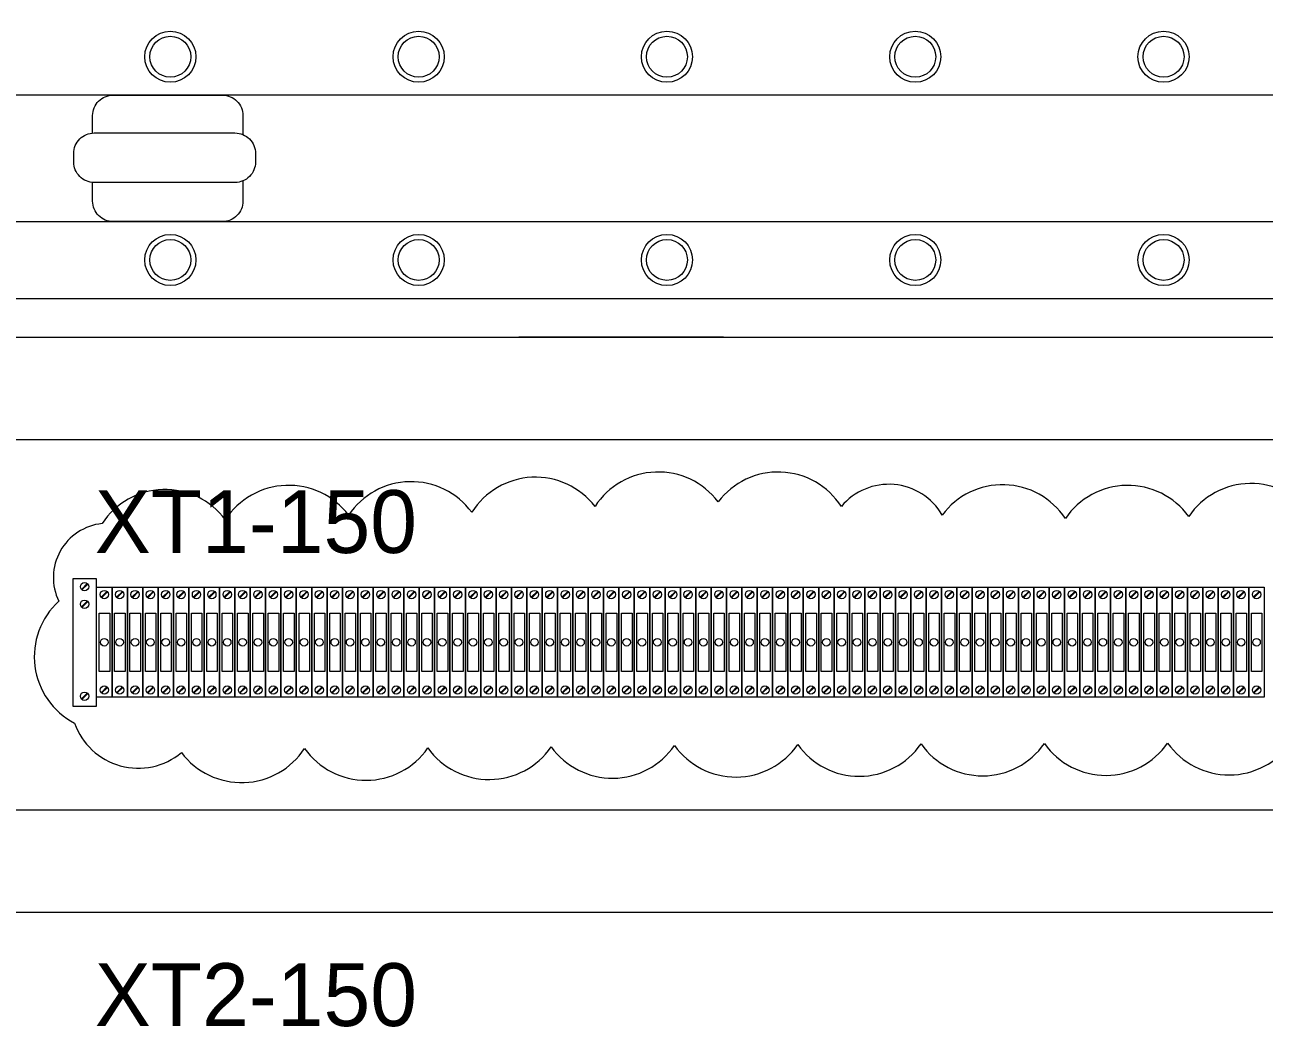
# Model space of a CAD drawing. Header units: millimetres. Extents: x 32721 to 72822, y 57624 to 123188.
# Drawn here: x 33098 to 33342.7, y 64947.6 to 65148 of the extents above; entities that cross this region are included whole.
import ezdxf

# ---------------------------------------------------------------- set-up
doc = ezdxf.new("R2010")
doc.units = ezdxf.units.MM
doc.header["$LTSCALE"] = 10
doc.layers.add('1轮廓实线层', color=7, linetype='Continuous', lineweight=18)
doc.layers.add('6文字层', color=3, linetype='Continuous', lineweight=18)
doc.styles.add('样式 1', font='SIMYOU.TTF', dxfattribs={"width": 0.75})

msp = doc.modelspace()

# ---------------------------------------------------------------- linework, layer by layer
at = {"layer": '1轮廓实线层'}
for p, q in [((33039.56, 65093.96), (33708.73, 65093.96)), ((33064.97, 65086.32), (33683.32, 65086.32)), ((33235.97, 65086.32), (33195.54, 65086.32)), ((33085.19, 65066.1), (33663.1, 65066.1)), ((33663.1, 64992.88), (33085.19, 64992.88)), ((33663.1, 64972.66), (33085.19, 64972.66))]:
    msp.add_line(p, q, dxfattribs=at)
at = {"layer": '1轮廓实线层', "lineweight": 13}
for p, q in [((33107.55, 65038.63), (33112.1, 65038.63)), ((33107.55, 65013.36), (33107.55, 65038.63)), ((33109.19, 65036.47), (33110.35, 65037.63)), ((33109.29, 65036.37), (33110.45, 65037.53)), ((33112.1, 65038.63), (33112.1, 65013.36)), ((33112.2, 65015.15), (33112.2, 65036.88)), ((33112.2, 65036.88), (33115.24, 65036.88)), ((33113.09, 65034.91), (33114.25, 65036.07)), ((33113.19, 65034.81), (33114.35, 65035.97)), ((33115.24, 65036.88), (33115.24, 65015.15)), ((33115.24, 65036.88), (33118.27, 65036.88)), ((33115.24, 65015.15), (33115.24, 65036.88)), ((33116.12, 65034.91), (33117.28, 65036.07)), ((33116.22, 65034.81), (33117.38, 65035.97)), ((33118.27, 65036.88), (33118.27, 65015.15)), ((33118.27, 65036.88), (33121.3, 65036.88)), ((33118.27, 65015.15), (33118.27, 65036.88)), ((33119.15, 65034.91), (33120.32, 65036.07)), ((33119.26, 65034.81), (33120.42, 65035.97)), ((33121.3, 65036.88), (33121.3, 65015.15)), ((33121.3, 65036.88), (33124.34, 65036.88)), ((33121.3, 65015.15), (33121.3, 65036.88)), ((33122.19, 65034.91), (33123.35, 65036.07)), ((33122.29, 65034.81), (33123.45, 65035.97)), ((33124.34, 65036.88), (33124.34, 65015.15)), ((33124.34, 65036.88), (33127.37, 65036.88)), ((33124.34, 65015.15), (33124.34, 65036.88)), ((33125.22, 65034.91), (33126.38, 65036.07)), ((33125.32, 65034.81), (33126.48, 65035.97)), ((33127.37, 65036.88), (33127.37, 65015.15)), ((33127.37, 65036.88), (33130.4, 65036.88)), ((33127.37, 65015.15), (33127.37, 65036.88)), ((33128.25, 65034.91), (33129.42, 65036.07)), ((33128.36, 65034.81), (33129.52, 65035.97)), ((33130.4, 65036.88), (33130.4, 65015.15)), ((33130.4, 65036.88), (33133.43, 65036.88)), ((33130.4, 65015.15), (33130.4, 65036.88)), ((33131.29, 65034.91), (33132.45, 65036.07)), ((33131.39, 65034.81), (33132.55, 65035.97)), ((33133.43, 65036.88), (33133.43, 65015.15)), ((33133.44, 65036.88), (33136.47, 65036.88)), ((33133.44, 65015.15), (33133.44, 65036.88)), ((33134.32, 65034.91), (33135.48, 65036.07)), ((33134.42, 65034.81), (33135.58, 65035.97)), ((33136.47, 65036.88), (33136.47, 65015.15)), ((33136.47, 65036.88), (33139.5, 65036.88)), ((33136.47, 65015.15), (33136.47, 65036.88)), ((33137.35, 65034.91), (33138.52, 65036.07)), ((33137.46, 65034.81), (33138.62, 65035.97)), ((33139.5, 65036.88), (33139.5, 65015.15)), ((33139.5, 65036.88), (33142.53, 65036.88)), ((33139.5, 65015.15), (33139.5, 65036.88)), ((33140.39, 65034.91), (33141.55, 65036.07)), ((33140.49, 65034.81), (33141.65, 65035.97)), ((33142.53, 65036.88), (33142.53, 65015.15)), ((33142.54, 65036.88), (33145.57, 65036.88)), ((33142.54, 65015.15), (33142.54, 65036.88)), ((33143.42, 65034.91), (33144.58, 65036.07)), ((33143.52, 65034.81), (33144.68, 65035.97)), ((33145.57, 65036.88), (33145.57, 65015.15)), ((33145.57, 65036.88), (33148.6, 65036.88)), ((33145.57, 65015.15), (33145.57, 65036.88)), ((33146.45, 65034.91), (33147.61, 65036.07)), ((33146.55, 65034.81), (33147.72, 65035.97)), ((33148.6, 65036.88), (33148.6, 65015.15)), ((33148.6, 65036.88), (33151.63, 65036.88)), ((33148.6, 65015.15), (33148.6, 65036.88)), ((33149.49, 65034.91), (33150.65, 65036.07)), ((33149.59, 65034.81), (33150.75, 65035.97)), ((33151.63, 65036.88), (33151.63, 65015.15)), ((33151.63, 65036.88), (33154.67, 65036.88)), ((33151.63, 65015.15), (33151.63, 65036.88)), ((33152.52, 65034.91), (33153.68, 65036.07)), ((33152.62, 65034.81), (33153.78, 65035.97)), ((33154.67, 65036.88), (33154.67, 65015.15)), ((33154.67, 65036.88), (33157.7, 65036.88)), ((33154.67, 65015.15), (33154.67, 65036.88)), ((33155.55, 65034.91), (33156.71, 65036.07)), ((33155.65, 65034.81), (33156.82, 65035.97)), ((33157.7, 65036.88), (33157.7, 65015.15)), ((33157.7, 65036.88), (33160.73, 65036.88)), ((33157.7, 65015.15), (33157.7, 65036.88)), ((33158.59, 65034.91), (33159.75, 65036.07)), ((33158.69, 65034.81), (33159.85, 65035.97)), ((33160.73, 65036.88), (33160.73, 65015.15)), ((33160.73, 65036.88), (33163.77, 65036.88)), ((33160.73, 65015.15), (33160.73, 65036.88)), ((33161.62, 65034.91), (33162.78, 65036.07)), ((33161.72, 65034.81), (33162.88, 65035.97)), ((33163.77, 65036.88), (33163.77, 65015.15)), ((33163.77, 65036.88), (33166.8, 65036.88)), ((33163.77, 65015.15), (33163.77, 65036.88)), ((33164.65, 65034.91), (33165.81, 65036.07)), ((33164.75, 65034.81), (33165.92, 65035.97)), ((33166.8, 65036.88), (33166.8, 65015.15)), ((33166.8, 65036.88), (33169.83, 65036.88)), ((33166.8, 65015.15), (33166.8, 65036.88)), ((33167.68, 65034.91), (33168.85, 65036.07)), ((33167.79, 65034.81), (33168.95, 65035.97)), ((33169.83, 65036.88), (33169.83, 65015.15)), ((33169.83, 65036.88), (33172.87, 65036.88)), ((33169.83, 65015.15), (33169.83, 65036.88)), ((33170.72, 65034.91), (33171.88, 65036.07)), ((33170.82, 65034.81), (33171.98, 65035.97)), ((33172.87, 65036.88), (33172.87, 65015.15)), ((33172.87, 65036.88), (33175.9, 65036.88)), ((33172.87, 65015.15), (33172.87, 65036.88)), ((33173.75, 65034.91), (33174.91, 65036.07)), ((33173.85, 65034.81), (33175.01, 65035.97)), ((33175.9, 65036.88), (33175.9, 65015.15)), ((33175.9, 65036.88), (33178.93, 65036.88)), ((33175.9, 65015.15), (33175.9, 65036.88)), ((33176.78, 65034.91), (33177.95, 65036.07)), ((33176.89, 65034.81), (33178.05, 65035.97)), ((33178.93, 65036.88), (33178.93, 65015.15)), ((33178.93, 65036.88), (33181.97, 65036.88)), ((33178.93, 65015.15), (33178.93, 65036.88)), ((33179.82, 65034.91), (33180.98, 65036.07)), ((33179.92, 65034.81), (33181.08, 65035.97)), ((33181.97, 65036.88), (33181.97, 65015.15)), ((33181.97, 65036.88), (33185, 65036.88)), ((33181.97, 65015.15), (33181.97, 65036.88)), ((33182.85, 65034.91), (33184.01, 65036.07)), ((33182.95, 65034.81), (33184.11, 65035.97)), ((33185, 65036.88), (33185, 65015.15)), ((33185, 65036.88), (33188.03, 65036.88)), ((33185, 65015.15), (33185, 65036.88)), ((33185.88, 65034.91), (33187.05, 65036.07)), ((33185.99, 65034.81), (33187.15, 65035.97)), ((33188.03, 65036.88), (33188.03, 65015.15)), ((33188.03, 65036.88), (33191.06, 65036.88)), ((33188.03, 65015.15), (33188.03, 65036.88)), ((33188.92, 65034.91), (33190.08, 65036.07)), ((33189.02, 65034.81), (33190.18, 65035.97)), ((33191.06, 65036.88), (33191.06, 65015.15)), ((33191.07, 65036.88), (33194.1, 65036.88)), ((33191.07, 65015.15), (33191.07, 65036.88)), ((33191.95, 65034.91), (33193.11, 65036.07)), ((33192.05, 65034.81), (33193.21, 65035.97)), ((33194.1, 65036.88), (33194.1, 65015.15)), ((33194.1, 65036.88), (33197.13, 65036.88)), ((33194.1, 65015.15), (33194.1, 65036.88)), ((33194.98, 65034.91), (33196.14, 65036.07)), ((33195.09, 65034.81), (33196.25, 65035.97)), ((33197.13, 65036.88), (33197.13, 65015.15)), ((33197.13, 65036.88), (33200.16, 65036.88)), ((33197.13, 65015.15), (33197.13, 65036.88)), ((33198.02, 65034.91), (33199.18, 65036.07)), ((33198.12, 65034.81), (33199.28, 65035.97)), ((33200.16, 65036.88), (33200.16, 65015.15)), ((33200.16, 65036.88), (33203.2, 65036.88)), ((33200.16, 65015.15), (33200.16, 65036.88)), ((33201.05, 65034.91), (33202.21, 65036.07)), ((33201.15, 65034.81), (33202.31, 65035.97)), ((33203.2, 65036.88), (33203.2, 65015.15)), ((33203.2, 65036.88), (33206.23, 65036.88)), ((33203.2, 65015.15), (33203.2, 65036.88)), ((33204.08, 65034.91), (33205.24, 65036.07)), ((33204.18, 65034.81), (33205.35, 65035.97)), ((33206.23, 65036.88), (33206.23, 65015.15)), ((33206.23, 65036.88), (33209.26, 65036.88)), ((33206.23, 65015.15), (33206.23, 65036.88)), ((33207.12, 65034.91), (33208.28, 65036.07)), ((33207.22, 65034.81), (33208.38, 65035.97)), ((33209.26, 65036.88), (33209.26, 65015.15)), ((33209.26, 65036.88), (33212.3, 65036.88)), ((33209.26, 65015.15), (33209.26, 65036.88)), ((33210.15, 65034.91), (33211.31, 65036.07)), ((33210.25, 65034.81), (33211.41, 65035.97)), ((33212.3, 65036.88), (33212.3, 65015.15)), ((33212.3, 65036.88), (33215.33, 65036.88)), ((33212.3, 65015.15), (33212.3, 65036.88)), ((33213.18, 65034.91), (33214.34, 65036.07)), ((33213.28, 65034.81), (33214.45, 65035.97)), ((33215.33, 65036.88), (33215.33, 65015.15)), ((33215.33, 65036.88), (33218.36, 65036.88)), ((33215.33, 65015.15), (33215.33, 65036.88)), ((33216.22, 65034.91), (33217.38, 65036.07)), ((33216.32, 65034.81), (33217.48, 65035.97)), ((33218.36, 65036.88), (33218.36, 65015.15)), ((33218.36, 65036.88), (33221.4, 65036.88)), ((33218.36, 65015.15), (33218.36, 65036.88)), ((33219.25, 65034.91), (33220.41, 65036.07)), ((33219.35, 65034.81), (33220.51, 65035.97)), ((33221.4, 65036.88), (33221.4, 65015.15)), ((33221.4, 65036.88), (33224.43, 65036.88)), ((33221.4, 65015.15), (33221.4, 65036.88)), ((33222.28, 65034.91), (33223.44, 65036.07)), ((33222.38, 65034.81), (33223.55, 65035.97)), ((33224.43, 65036.88), (33224.43, 65015.15)), ((33224.43, 65036.88), (33227.46, 65036.88)), ((33224.43, 65015.15), (33224.43, 65036.88)), ((33225.31, 65034.91), (33226.48, 65036.07)), ((33225.42, 65034.81), (33226.58, 65035.97)), ((33227.46, 65036.88), (33227.46, 65015.15)), ((33227.46, 65036.88), (33230.5, 65036.88)), ((33227.46, 65015.15), (33227.46, 65036.88)), ((33228.35, 65034.91), (33229.51, 65036.07)), ((33228.45, 65034.81), (33229.61, 65035.97)), ((33230.5, 65036.88), (33230.5, 65015.15)), ((33230.5, 65036.88), (33233.53, 65036.88)), ((33230.5, 65015.15), (33230.5, 65036.88)), ((33231.38, 65034.91), (33232.54, 65036.07)), ((33231.48, 65034.81), (33232.64, 65035.97)), ((33233.53, 65036.88), (33233.53, 65015.15)), ((33233.53, 65036.88), (33236.56, 65036.88)), ((33233.53, 65015.15), (33233.53, 65036.88)), ((33234.41, 65034.91), (33235.58, 65036.07)), ((33234.52, 65034.81), (33235.68, 65035.97)), ((33236.56, 65036.88), (33236.56, 65015.15)), ((33236.56, 65036.88), (33239.6, 65036.88)), ((33236.56, 65015.15), (33236.56, 65036.88)), ((33237.45, 65034.91), (33238.61, 65036.07)), ((33237.55, 65034.81), (33238.71, 65035.97)), ((33239.6, 65036.88), (33239.6, 65015.15)), ((33239.6, 65036.88), (33242.63, 65036.88)), ((33239.6, 65015.15), (33239.6, 65036.88)), ((33240.48, 65034.91), (33241.64, 65036.07)), ((33240.58, 65034.81), (33241.74, 65035.97)), ((33242.63, 65036.88), (33242.63, 65015.15)), ((33242.63, 65036.88), (33245.66, 65036.88)), ((33242.63, 65015.15), (33242.63, 65036.88)), ((33243.51, 65034.91), (33244.68, 65036.07)), ((33243.62, 65034.81), (33244.78, 65035.97)), ((33245.66, 65036.88), (33245.66, 65015.15)), ((33245.66, 65036.88), (33248.69, 65036.88)), ((33245.66, 65015.15), (33245.66, 65036.88)), ((33246.55, 65034.91), (33247.71, 65036.07)), ((33246.65, 65034.81), (33247.81, 65035.97)), ((33248.69, 65036.88), (33248.69, 65015.15)), ((33248.7, 65036.88), (33251.73, 65036.88)), ((33248.7, 65015.15), (33248.7, 65036.88)), ((33249.58, 65034.91), (33250.74, 65036.07)), ((33249.68, 65034.81), (33250.84, 65035.97)), ((33251.73, 65036.88), (33251.73, 65015.15)), ((33251.73, 65036.88), (33254.76, 65036.88)), ((33251.73, 65015.15), (33251.73, 65036.88)), ((33252.61, 65034.91), (33253.77, 65036.07)), ((33252.71, 65034.81), (33253.88, 65035.97)), ((33254.76, 65036.88), (33254.76, 65015.15)), ((33254.76, 65036.88), (33257.79, 65036.88)), ((33254.76, 65015.15), (33254.76, 65036.88)), ((33255.65, 65034.91), (33256.81, 65036.07)), ((33255.75, 65034.81), (33256.91, 65035.97)), ((33257.79, 65036.88), (33257.79, 65015.15)), ((33257.79, 65036.88), (33260.83, 65036.88)), ((33257.79, 65015.15), (33257.79, 65036.88)), ((33258.68, 65034.91), (33259.84, 65036.07)), ((33258.78, 65034.81), (33259.94, 65035.97)), ((33260.83, 65036.88), (33260.83, 65015.15)), ((33260.83, 65036.88), (33263.86, 65036.88)), ((33260.83, 65015.15), (33260.83, 65036.88)), ((33261.71, 65034.91), (33262.87, 65036.07)), ((33261.81, 65034.81), (33262.98, 65035.97)), ((33263.86, 65036.88), (33263.86, 65015.15)), ((33263.86, 65036.88), (33266.89, 65036.88)), ((33263.86, 65015.15), (33263.86, 65036.88)), ((33264.75, 65034.91), (33265.91, 65036.07)), ((33264.85, 65034.81), (33266.01, 65035.97)), ((33266.89, 65036.88), (33266.89, 65015.15)), ((33266.89, 65036.88), (33269.93, 65036.88)), ((33266.89, 65015.15), (33266.89, 65036.88)), ((33267.78, 65034.91), (33268.94, 65036.07)), ((33267.88, 65034.81), (33269.04, 65035.97)), ((33269.93, 65036.88), (33269.93, 65015.15)), ((33269.93, 65036.88), (33272.96, 65036.88)), ((33269.93, 65015.15), (33269.93, 65036.88)), ((33270.81, 65034.91), (33271.97, 65036.07)), ((33270.91, 65034.81), (33272.08, 65035.97)), ((33272.96, 65036.88), (33272.96, 65015.15)), ((33272.96, 65036.88), (33275.99, 65036.88)), ((33272.96, 65015.15), (33272.96, 65036.88)), ((33273.85, 65034.91), (33275.01, 65036.07)), ((33273.95, 65034.81), (33275.11, 65035.97)), ((33275.99, 65036.88), (33275.99, 65015.15)), ((33275.99, 65036.88), (33279.03, 65036.88)), ((33275.99, 65015.15), (33275.99, 65036.88)), ((33276.88, 65034.91), (33278.04, 65036.07)), ((33276.98, 65034.81), (33278.14, 65035.97)), ((33279.03, 65036.88), (33279.03, 65015.15)), ((33279.03, 65036.88), (33282.06, 65036.88)), ((33279.03, 65015.15), (33279.03, 65036.88)), ((33279.91, 65034.91), (33281.07, 65036.07)), ((33280.01, 65034.81), (33281.17, 65035.97)), ((33282.06, 65036.88), (33282.06, 65015.15)), ((33282.06, 65036.88), (33285.09, 65036.88)), ((33282.06, 65015.15), (33282.06, 65036.88)), ((33282.94, 65034.91), (33284.11, 65036.07)), ((33283.05, 65034.81), (33284.21, 65035.97)), ((33285.09, 65036.88), (33285.09, 65015.15)), ((33285.09, 65036.88), (33288.13, 65036.88)), ((33285.09, 65015.15), (33285.09, 65036.88)), ((33285.98, 65034.91), (33287.14, 65036.07)), ((33286.08, 65034.81), (33287.24, 65035.97)), ((33288.13, 65036.88), (33288.13, 65015.15)), ((33288.13, 65036.88), (33291.16, 65036.88)), ((33288.13, 65015.15), (33288.13, 65036.88)), ((33289.01, 65034.91), (33290.17, 65036.07)), ((33289.11, 65034.81), (33290.27, 65035.97)), ((33291.16, 65036.88), (33291.16, 65015.15)), ((33291.16, 65036.88), (33294.19, 65036.88)), ((33291.16, 65015.15), (33291.16, 65036.88)), ((33292.04, 65034.91), (33293.21, 65036.07)), ((33292.15, 65034.81), (33293.31, 65035.97)), ((33294.19, 65036.88), (33294.19, 65015.15)), ((33294.19, 65036.88), (33297.22, 65036.88)), ((33294.19, 65015.15), (33294.19, 65036.88)), ((33295.08, 65034.91), (33296.24, 65036.07)), ((33295.18, 65034.81), (33296.34, 65035.97)), ((33297.22, 65036.88), (33297.22, 65015.15)), ((33297.23, 65036.88), (33300.26, 65036.88)), ((33297.23, 65015.15), (33297.23, 65036.88)), ((33298.11, 65034.91), (33299.27, 65036.07)), ((33298.21, 65034.81), (33299.37, 65035.97)), ((33300.26, 65036.88), (33300.26, 65015.15)), ((33300.26, 65036.88), (33303.29, 65036.88)), ((33300.26, 65015.15), (33300.26, 65036.88)), ((33301.14, 65034.91), (33302.3, 65036.07)), ((33301.25, 65034.81), (33302.41, 65035.97)), ((33303.29, 65036.88), (33303.29, 65015.15)), ((33303.29, 65036.88), (33306.32, 65036.88)), ((33303.29, 65015.15), (33303.29, 65036.88)), ((33304.18, 65034.91), (33305.34, 65036.07)), ((33304.28, 65034.81), (33305.44, 65035.97)), ((33306.32, 65036.88), (33306.32, 65015.15)), ((33306.32, 65036.88), (33309.36, 65036.88)), ((33306.32, 65015.15), (33306.32, 65036.88)), ((33307.21, 65034.91), (33308.37, 65036.07)), ((33307.31, 65034.81), (33308.47, 65035.97)), ((33309.36, 65036.88), (33309.36, 65015.15)), ((33309.36, 65036.88), (33312.39, 65036.88)), ((33309.36, 65015.15), (33309.36, 65036.88)), ((33310.24, 65034.91), (33311.4, 65036.07)), ((33310.34, 65034.81), (33311.51, 65035.97)), ((33312.39, 65036.88), (33312.39, 65015.15)), ((33312.39, 65036.88), (33315.42, 65036.88)), ((33312.39, 65015.15), (33312.39, 65036.88)), ((33313.28, 65034.91), (33314.44, 65036.07)), ((33313.38, 65034.81), (33314.54, 65035.97)), ((33315.42, 65036.88), (33315.42, 65015.15)), ((33315.42, 65036.88), (33318.46, 65036.88)), ((33315.42, 65015.15), (33315.42, 65036.88)), ((33316.31, 65034.91), (33317.47, 65036.07)), ((33316.41, 65034.81), (33317.57, 65035.97)), ((33318.46, 65036.88), (33318.46, 65015.15)), ((33318.46, 65036.88), (33321.49, 65036.88)), ((33318.46, 65015.15), (33318.46, 65036.88)), ((33319.34, 65034.91), (33320.5, 65036.07)), ((33319.44, 65034.81), (33320.61, 65035.97)), ((33321.49, 65036.88), (33321.49, 65015.15)), ((33321.49, 65036.88), (33324.52, 65036.88)), ((33321.49, 65015.15), (33321.49, 65036.88)), ((33322.38, 65034.91), (33323.54, 65036.07)), ((33322.48, 65034.81), (33323.64, 65035.97)), ((33324.52, 65036.88), (33324.52, 65015.15)), ((33324.52, 65036.88), (33327.56, 65036.88)), ((33324.52, 65015.15), (33324.52, 65036.88)), ((33325.41, 65034.91), (33326.57, 65036.07)), ((33325.51, 65034.81), (33326.67, 65035.97)), ((33327.56, 65036.88), (33327.56, 65015.15)), ((33327.56, 65036.88), (33330.59, 65036.88)), ((33327.56, 65015.15), (33327.56, 65036.88)), ((33328.44, 65034.91), (33329.6, 65036.07)), ((33328.54, 65034.81), (33329.71, 65035.97)), ((33330.59, 65036.88), (33330.59, 65015.15)), ((33330.59, 65036.88), (33333.62, 65036.88)), ((33330.59, 65015.15), (33330.59, 65036.88)), ((33331.47, 65034.91), (33332.64, 65036.07)), ((33331.58, 65034.81), (33332.74, 65035.97)), ((33333.62, 65036.88), (33333.62, 65015.15)), ((33333.62, 65036.88), (33336.66, 65036.88)), ((33333.62, 65015.15), (33333.62, 65036.88)), ((33334.51, 65034.91), (33335.67, 65036.07)), ((33334.61, 65034.81), (33335.77, 65035.97)), ((33336.66, 65036.88), (33336.66, 65015.15)), ((33336.66, 65036.88), (33339.69, 65036.88)), ((33336.66, 65015.15), (33336.66, 65036.88)), ((33337.54, 65034.91), (33338.7, 65036.07)), ((33337.64, 65034.81), (33338.8, 65035.97)), ((33339.69, 65036.88), (33339.69, 65015.15)), ((33339.69, 65036.88), (33342.72, 65036.88)), ((33339.69, 65015.15), (33339.69, 65036.88)), ((33340.57, 65034.91), (33341.74, 65036.07)), ((33340.68, 65034.81), (33341.84, 65035.97)), ((33342.72, 65036.88), (33342.72, 65015.15)), ((33109.19, 65033), (33110.35, 65034.16)), ((33109.29, 65032.9), (33110.45, 65034.06)), ((33109.19, 65014.83), (33110.35, 65015.99)), ((33109.29, 65014.73), (33110.45, 65015.89)), ((33115.24, 65015.15), (33112.2, 65015.15)), ((33113.09, 65016.06), (33114.25, 65017.22)), ((33113.19, 65015.96), (33114.35, 65017.12)), ((33118.27, 65015.15), (33115.24, 65015.15)), ((33116.12, 65016.06), (33117.28, 65017.22)), ((33116.22, 65015.96), (33117.38, 65017.12)), ((33121.3, 65015.15), (33118.27, 65015.15)), ((33119.15, 65016.06), (33120.32, 65017.22)), ((33119.26, 65015.96), (33120.42, 65017.12)), ((33124.34, 65015.15), (33121.3, 65015.15)), ((33122.19, 65016.06), (33123.35, 65017.22)), ((33122.29, 65015.96), (33123.45, 65017.12)), ((33127.37, 65015.15), (33124.34, 65015.15)), ((33125.22, 65016.06), (33126.38, 65017.22)), ((33125.32, 65015.96), (33126.48, 65017.12)), ((33130.4, 65015.15), (33127.37, 65015.15)), ((33128.25, 65016.06), (33129.42, 65017.22)), ((33128.36, 65015.96), (33129.52, 65017.12)), ((33133.43, 65015.15), (33130.4, 65015.15)), ((33131.29, 65016.06), (33132.45, 65017.22)), ((33131.39, 65015.96), (33132.55, 65017.12)), ((33136.47, 65015.15), (33133.44, 65015.15)), ((33134.32, 65016.06), (33135.48, 65017.22)), ((33134.42, 65015.96), (33135.58, 65017.12)), ((33139.5, 65015.15), (33136.47, 65015.15)), ((33137.35, 65016.06), (33138.52, 65017.22)), ((33137.46, 65015.96), (33138.62, 65017.12)), ((33142.53, 65015.15), (33139.5, 65015.15)), ((33140.39, 65016.06), (33141.55, 65017.22)), ((33140.49, 65015.96), (33141.65, 65017.12)), ((33145.57, 65015.15), (33142.54, 65015.15)), ((33143.42, 65016.06), (33144.58, 65017.22)), ((33143.52, 65015.96), (33144.68, 65017.12)), ((33148.6, 65015.15), (33145.57, 65015.15)), ((33146.45, 65016.06), (33147.61, 65017.22)), ((33146.55, 65015.96), (33147.72, 65017.12)), ((33151.63, 65015.15), (33148.6, 65015.15)), ((33149.49, 65016.06), (33150.65, 65017.22)), ((33149.59, 65015.96), (33150.75, 65017.12)), ((33154.67, 65015.15), (33151.63, 65015.15)), ((33152.52, 65016.06), (33153.68, 65017.22)), ((33152.62, 65015.96), (33153.78, 65017.12)), ((33157.7, 65015.15), (33154.67, 65015.15)), ((33155.55, 65016.06), (33156.71, 65017.22)), ((33155.65, 65015.96), (33156.82, 65017.12)), ((33160.73, 65015.15), (33157.7, 65015.15)), ((33158.59, 65016.06), (33159.75, 65017.22)), ((33158.69, 65015.96), (33159.85, 65017.12)), ((33163.77, 65015.15), (33160.73, 65015.15)), ((33161.62, 65016.06), (33162.78, 65017.22)), ((33161.72, 65015.96), (33162.88, 65017.12)), ((33166.8, 65015.15), (33163.77, 65015.15)), ((33164.65, 65016.06), (33165.81, 65017.22)), ((33164.75, 65015.96), (33165.92, 65017.12)), ((33169.83, 65015.15), (33166.8, 65015.15)), ((33167.68, 65016.06), (33168.85, 65017.22)), ((33167.79, 65015.96), (33168.95, 65017.12)), ((33172.87, 65015.15), (33169.83, 65015.15)), ((33170.72, 65016.06), (33171.88, 65017.22)), ((33170.82, 65015.96), (33171.98, 65017.12)), ((33175.9, 65015.15), (33172.87, 65015.15)), ((33173.75, 65016.06), (33174.91, 65017.22)), ((33173.85, 65015.96), (33175.01, 65017.12)), ((33178.93, 65015.15), (33175.9, 65015.15)), ((33176.78, 65016.06), (33177.95, 65017.22)), ((33176.89, 65015.96), (33178.05, 65017.12)), ((33181.97, 65015.15), (33178.93, 65015.15)), ((33179.82, 65016.06), (33180.98, 65017.22)), ((33179.92, 65015.96), (33181.08, 65017.12)), ((33185, 65015.15), (33181.97, 65015.15)), ((33182.85, 65016.06), (33184.01, 65017.22)), ((33182.95, 65015.96), (33184.11, 65017.12)), ((33188.03, 65015.15), (33185, 65015.15)), ((33185.88, 65016.06), (33187.05, 65017.22)), ((33185.99, 65015.96), (33187.15, 65017.12)), ((33191.06, 65015.15), (33188.03, 65015.15)), ((33188.92, 65016.06), (33190.08, 65017.22)), ((33189.02, 65015.96), (33190.18, 65017.12)), ((33194.1, 65015.15), (33191.07, 65015.15)), ((33191.95, 65016.06), (33193.11, 65017.22)), ((33192.05, 65015.96), (33193.21, 65017.12)), ((33197.13, 65015.15), (33194.1, 65015.15)), ((33194.98, 65016.06), (33196.14, 65017.22)), ((33195.09, 65015.96), (33196.25, 65017.12)), ((33200.16, 65015.15), (33197.13, 65015.15)), ((33198.02, 65016.06), (33199.18, 65017.22)), ((33198.12, 65015.96), (33199.28, 65017.12)), ((33203.2, 65015.15), (33200.16, 65015.15)), ((33201.05, 65016.06), (33202.21, 65017.22)), ((33201.15, 65015.96), (33202.31, 65017.12)), ((33206.23, 65015.15), (33203.2, 65015.15)), ((33204.08, 65016.06), (33205.24, 65017.22)), ((33204.18, 65015.96), (33205.35, 65017.12)), ((33209.26, 65015.15), (33206.23, 65015.15)), ((33207.12, 65016.06), (33208.28, 65017.22)), ((33207.22, 65015.96), (33208.38, 65017.12)), ((33212.3, 65015.15), (33209.26, 65015.15)), ((33210.15, 65016.06), (33211.31, 65017.22)), ((33210.25, 65015.96), (33211.41, 65017.12)), ((33215.33, 65015.15), (33212.3, 65015.15)), ((33213.18, 65016.06), (33214.34, 65017.22)), ((33213.28, 65015.96), (33214.45, 65017.12)), ((33218.36, 65015.15), (33215.33, 65015.15)), ((33216.22, 65016.06), (33217.38, 65017.22)), ((33216.32, 65015.96), (33217.48, 65017.12)), ((33221.4, 65015.15), (33218.36, 65015.15)), ((33219.25, 65016.06), (33220.41, 65017.22)), ((33219.35, 65015.96), (33220.51, 65017.12)), ((33224.43, 65015.15), (33221.4, 65015.15)), ((33222.28, 65016.06), (33223.44, 65017.22)), ((33222.38, 65015.96), (33223.55, 65017.12)), ((33227.46, 65015.15), (33224.43, 65015.15)), ((33225.31, 65016.06), (33226.48, 65017.22)), ((33225.42, 65015.96), (33226.58, 65017.12)), ((33230.5, 65015.15), (33227.46, 65015.15)), ((33228.35, 65016.06), (33229.51, 65017.22)), ((33228.45, 65015.96), (33229.61, 65017.12)), ((33233.53, 65015.15), (33230.5, 65015.15)), ((33231.38, 65016.06), (33232.54, 65017.22)), ((33231.48, 65015.96), (33232.64, 65017.12)), ((33236.56, 65015.15), (33233.53, 65015.15)), ((33234.41, 65016.06), (33235.58, 65017.22)), ((33234.52, 65015.96), (33235.68, 65017.12)), ((33239.6, 65015.15), (33236.56, 65015.15)), ((33237.45, 65016.06), (33238.61, 65017.22)), ((33237.55, 65015.96), (33238.71, 65017.12)), ((33242.63, 65015.15), (33239.6, 65015.15)), ((33240.48, 65016.06), (33241.64, 65017.22)), ((33240.58, 65015.96), (33241.74, 65017.12)), ((33245.66, 65015.15), (33242.63, 65015.15)), ((33243.51, 65016.06), (33244.68, 65017.22)), ((33243.62, 65015.96), (33244.78, 65017.12)), ((33248.69, 65015.15), (33245.66, 65015.15)), ((33246.55, 65016.06), (33247.71, 65017.22)), ((33246.65, 65015.96), (33247.81, 65017.12)), ((33251.73, 65015.15), (33248.7, 65015.15)), ((33249.58, 65016.06), (33250.74, 65017.22)), ((33249.68, 65015.96), (33250.84, 65017.12)), ((33254.76, 65015.15), (33251.73, 65015.15)), ((33252.61, 65016.06), (33253.77, 65017.22)), ((33252.71, 65015.96), (33253.88, 65017.12)), ((33257.79, 65015.15), (33254.76, 65015.15)), ((33255.65, 65016.06), (33256.81, 65017.22)), ((33255.75, 65015.96), (33256.91, 65017.12)), ((33260.83, 65015.15), (33257.79, 65015.15)), ((33258.68, 65016.06), (33259.84, 65017.22)), ((33258.78, 65015.96), (33259.94, 65017.12)), ((33263.86, 65015.15), (33260.83, 65015.15)), ((33261.71, 65016.06), (33262.87, 65017.22)), ((33261.81, 65015.96), (33262.98, 65017.12)), ((33266.89, 65015.15), (33263.86, 65015.15)), ((33264.75, 65016.06), (33265.91, 65017.22)), ((33264.85, 65015.96), (33266.01, 65017.12)), ((33269.93, 65015.15), (33266.89, 65015.15)), ((33267.78, 65016.06), (33268.94, 65017.22)), ((33267.88, 65015.96), (33269.04, 65017.12)), ((33272.96, 65015.15), (33269.93, 65015.15)), ((33270.81, 65016.06), (33271.97, 65017.22)), ((33270.91, 65015.96), (33272.08, 65017.12)), ((33275.99, 65015.15), (33272.96, 65015.15)), ((33273.85, 65016.06), (33275.01, 65017.22)), ((33273.95, 65015.96), (33275.11, 65017.12)), ((33279.03, 65015.15), (33275.99, 65015.15)), ((33276.88, 65016.06), (33278.04, 65017.22)), ((33276.98, 65015.96), (33278.14, 65017.12)), ((33282.06, 65015.15), (33279.03, 65015.15)), ((33279.91, 65016.06), (33281.07, 65017.22)), ((33280.01, 65015.96), (33281.17, 65017.12)), ((33285.09, 65015.15), (33282.06, 65015.15)), ((33282.94, 65016.06), (33284.11, 65017.22)), ((33283.05, 65015.96), (33284.21, 65017.12)), ((33288.13, 65015.15), (33285.09, 65015.15)), ((33285.98, 65016.06), (33287.14, 65017.22)), ((33286.08, 65015.96), (33287.24, 65017.12)), ((33291.16, 65015.15), (33288.13, 65015.15)), ((33289.01, 65016.06), (33290.17, 65017.22)), ((33289.11, 65015.96), (33290.27, 65017.12)), ((33294.19, 65015.15), (33291.16, 65015.15)), ((33292.04, 65016.06), (33293.21, 65017.22)), ((33292.15, 65015.96), (33293.31, 65017.12)), ((33297.22, 65015.15), (33294.19, 65015.15)), ((33295.08, 65016.06), (33296.24, 65017.22)), ((33295.18, 65015.96), (33296.34, 65017.12)), ((33300.26, 65015.15), (33297.23, 65015.15)), ((33298.11, 65016.06), (33299.27, 65017.22)), ((33298.21, 65015.96), (33299.37, 65017.12)), ((33303.29, 65015.15), (33300.26, 65015.15)), ((33301.14, 65016.06), (33302.3, 65017.22)), ((33301.25, 65015.96), (33302.41, 65017.12)), ((33306.32, 65015.15), (33303.29, 65015.15)), ((33304.18, 65016.06), (33305.34, 65017.22)), ((33304.28, 65015.96), (33305.44, 65017.12)), ((33309.36, 65015.15), (33306.32, 65015.15)), ((33307.21, 65016.06), (33308.37, 65017.22)), ((33307.31, 65015.96), (33308.47, 65017.12)), ((33312.39, 65015.15), (33309.36, 65015.15)), ((33310.24, 65016.06), (33311.4, 65017.22)), ((33310.34, 65015.96), (33311.51, 65017.12)), ((33315.42, 65015.15), (33312.39, 65015.15)), ((33313.28, 65016.06), (33314.44, 65017.22)), ((33313.38, 65015.96), (33314.54, 65017.12)), ((33318.46, 65015.15), (33315.42, 65015.15)), ((33316.31, 65016.06), (33317.47, 65017.22)), ((33316.41, 65015.96), (33317.57, 65017.12)), ((33321.49, 65015.15), (33318.46, 65015.15)), ((33319.34, 65016.06), (33320.5, 65017.22)), ((33319.44, 65015.96), (33320.61, 65017.12)), ((33324.52, 65015.15), (33321.49, 65015.15)), ((33322.38, 65016.06), (33323.54, 65017.22)), ((33322.48, 65015.96), (33323.64, 65017.12)), ((33327.56, 65015.15), (33324.52, 65015.15)), ((33325.41, 65016.06), (33326.57, 65017.22)), ((33325.51, 65015.96), (33326.67, 65017.12)), ((33330.59, 65015.15), (33327.56, 65015.15)), ((33328.44, 65016.06), (33329.6, 65017.22)), ((33328.54, 65015.96), (33329.71, 65017.12)), ((33333.62, 65015.15), (33330.59, 65015.15)), ((33331.47, 65016.06), (33332.64, 65017.22)), ((33331.58, 65015.96), (33332.74, 65017.12)), ((33336.66, 65015.15), (33333.62, 65015.15)), ((33334.51, 65016.06), (33335.67, 65017.22)), ((33334.61, 65015.96), (33335.77, 65017.12)), ((33339.69, 65015.15), (33336.66, 65015.15)), ((33337.54, 65016.06), (33338.7, 65017.22)), ((33337.64, 65015.96), (33338.8, 65017.12)), ((33342.72, 65015.15), (33339.69, 65015.15)), ((33340.57, 65016.06), (33341.74, 65017.22)), ((33340.68, 65015.96), (33341.84, 65017.12)), ((33112.1, 65013.36), (33107.55, 65013.36))]:
    msp.add_line(p, q, dxfattribs=at)
at = {"layer": '1轮廓实线层'}
for points in [[(33723.65, 65134.1), (33026.18, 65134.1, -0.414214), (33021.12, 65139.15), (33021.12, 65533.37, -0.414214), (33026.18, 65538.43)], [(33111.41, 65126.61), (33111.41, 65130.05, -0.414214), (33115.45, 65134.1), (33137.05, 65134.1, -0.414214), (33141.09, 65130.05), (33141.09, 65126.31)], [(33141.09, 65117.16), (33141.09, 65113.16, -0.414214), (33137.05, 65109.12), (33115.45, 65109.12, -0.414214), (33111.41, 65113.16), (33111.41, 65116.85)], [(33025.17, 64856.42, -0.414214), (33021.12, 64860.46), (33021.12, 65105.08, -0.414214), (33025.17, 65109.12), (33431.98, 65109.12)]]:
    msp.add_lwpolyline(points, format="xyb", dxfattribs=at)
msp.add_lwpolyline([(33107.68, 65122.58, -0.414214), (33111.72, 65126.63), (33139.52, 65126.63, -0.414214), (33143.56, 65122.58), (33143.56, 65120.89, -0.414214), (33139.52, 65116.84), (33111.72, 65116.84, -0.414214), (33107.68, 65120.89)], format="xyb", close=True, dxfattribs=at)
at = {"layer": '1轮廓实线层', "color": 1}
msp.add_lwpolyline([(33352.15, 65051.21, 0.520567), (33327.81, 65050.89, 0.520567), (33303.47, 65050.47, 0.520567), (33279.15, 65051.15, 0.520567), (33259.24, 65052.85, 0.520567), (33234.92, 65053.76, 0.520567), (33210.6, 65052.86, 0.520567), (33186.28, 65051.7, 0.520567), (33161.95, 65051.12, 0.520567), (33137.62, 65050.24, 0.520567), (33113.29, 65049.47, 0.520567), (33104.74, 65034.13, 0.520567), (33107.84, 65010.03, 0.520567), (33128.95, 65004.22, 0.520567), (33153.26, 65005.06, 0.520567), (33177.6, 65005.14, 0.520567), (33201.95, 65005.37, 0.520567), (33226.29, 65005.65, 0.520567), (33250.63, 65005.83, 0.520567), (33274.97, 65005.94, 0.520567), (33299.32, 65006.02, 0.520567), (33323.66, 65006.11, 0.520567), (33348, 65006.2, 0.520567)], format="xyb", dxfattribs=at)
at = {"layer": '1轮廓实线层', "lineweight": 13}
for points in [[(33112.73, 65031.74), (33114.79, 65031.74), (33114.79, 65020.24), (33112.73, 65020.24)], [(33115.76, 65031.74), (33117.82, 65031.74), (33117.82, 65020.24), (33115.76, 65020.24)], [(33118.79, 65031.74), (33120.86, 65031.74), (33120.86, 65020.24), (33118.79, 65020.24)], [(33121.83, 65031.74), (33123.89, 65031.74), (33123.89, 65020.24), (33121.83, 65020.24)], [(33124.86, 65031.74), (33126.92, 65031.74), (33126.92, 65020.24), (33124.86, 65020.24)], [(33127.89, 65031.74), (33129.95, 65031.74), (33129.95, 65020.24), (33127.89, 65020.24)], [(33130.93, 65031.74), (33132.99, 65031.74), (33132.99, 65020.24), (33130.93, 65020.24)], [(33133.96, 65031.74), (33136.02, 65031.74), (33136.02, 65020.24), (33133.96, 65020.24)], [(33136.99, 65031.74), (33139.05, 65031.74), (33139.05, 65020.24), (33136.99, 65020.24)], [(33140.02, 65031.74), (33142.09, 65031.74), (33142.09, 65020.24), (33140.02, 65020.24)], [(33143.06, 65031.74), (33145.12, 65031.74), (33145.12, 65020.24), (33143.06, 65020.24)], [(33146.09, 65031.74), (33148.15, 65031.74), (33148.15, 65020.24), (33146.09, 65020.24)], [(33149.12, 65031.74), (33151.19, 65031.74), (33151.19, 65020.24), (33149.12, 65020.24)], [(33152.16, 65031.74), (33154.22, 65031.74), (33154.22, 65020.24), (33152.16, 65020.24)], [(33155.19, 65031.74), (33157.25, 65031.74), (33157.25, 65020.24), (33155.19, 65020.24)], [(33158.22, 65031.74), (33160.29, 65031.74), (33160.29, 65020.24), (33158.22, 65020.24)], [(33161.26, 65031.74), (33163.32, 65031.74), (33163.32, 65020.24), (33161.26, 65020.24)], [(33164.29, 65031.74), (33166.35, 65031.74), (33166.35, 65020.24), (33164.29, 65020.24)], [(33167.32, 65031.74), (33169.39, 65031.74), (33169.39, 65020.24), (33167.32, 65020.24)], [(33170.36, 65031.74), (33172.42, 65031.74), (33172.42, 65020.24), (33170.36, 65020.24)], [(33173.39, 65031.74), (33175.45, 65031.74), (33175.45, 65020.24), (33173.39, 65020.24)], [(33176.42, 65031.74), (33178.48, 65031.74), (33178.48, 65020.24), (33176.42, 65020.24)], [(33179.46, 65031.74), (33181.52, 65031.74), (33181.52, 65020.24), (33179.46, 65020.24)], [(33182.49, 65031.74), (33184.55, 65031.74), (33184.55, 65020.24), (33182.49, 65020.24)], [(33185.52, 65031.74), (33187.58, 65031.74), (33187.58, 65020.24), (33185.52, 65020.24)], [(33188.56, 65031.74), (33190.62, 65031.74), (33190.62, 65020.24), (33188.56, 65020.24)], [(33191.59, 65031.74), (33193.65, 65031.74), (33193.65, 65020.24), (33191.59, 65020.24)], [(33194.62, 65031.74), (33196.68, 65031.74), (33196.68, 65020.24), (33194.62, 65020.24)], [(33197.65, 65031.74), (33199.72, 65031.74), (33199.72, 65020.24), (33197.65, 65020.24)], [(33200.69, 65031.74), (33202.75, 65031.74), (33202.75, 65020.24), (33200.69, 65020.24)], [(33203.72, 65031.74), (33205.78, 65031.74), (33205.78, 65020.24), (33203.72, 65020.24)], [(33206.75, 65031.74), (33208.82, 65031.74), (33208.82, 65020.24), (33206.75, 65020.24)], [(33209.79, 65031.74), (33211.85, 65031.74), (33211.85, 65020.24), (33209.79, 65020.24)], [(33212.82, 65031.74), (33214.88, 65031.74), (33214.88, 65020.24), (33212.82, 65020.24)], [(33215.85, 65031.74), (33217.92, 65031.74), (33217.92, 65020.24), (33215.85, 65020.24)], [(33218.89, 65031.74), (33220.95, 65031.74), (33220.95, 65020.24), (33218.89, 65020.24)], [(33221.92, 65031.74), (33223.98, 65031.74), (33223.98, 65020.24), (33221.92, 65020.24)], [(33224.95, 65031.74), (33227.02, 65031.74), (33227.02, 65020.24), (33224.95, 65020.24)], [(33227.99, 65031.74), (33230.05, 65031.74), (33230.05, 65020.24), (33227.99, 65020.24)], [(33231.02, 65031.74), (33233.08, 65031.74), (33233.08, 65020.24), (33231.02, 65020.24)], [(33234.05, 65031.74), (33236.11, 65031.74), (33236.11, 65020.24), (33234.05, 65020.24)], [(33237.09, 65031.74), (33239.15, 65031.74), (33239.15, 65020.24), (33237.09, 65020.24)], [(33240.12, 65031.74), (33242.18, 65031.74), (33242.18, 65020.24), (33240.12, 65020.24)], [(33243.15, 65031.74), (33245.21, 65031.74), (33245.21, 65020.24), (33243.15, 65020.24)], [(33246.19, 65031.74), (33248.25, 65031.74), (33248.25, 65020.24), (33246.19, 65020.24)], [(33249.22, 65031.74), (33251.28, 65031.74), (33251.28, 65020.24), (33249.22, 65020.24)], [(33252.25, 65031.74), (33254.31, 65031.74), (33254.31, 65020.24), (33252.25, 65020.24)], [(33255.28, 65031.74), (33257.35, 65031.74), (33257.35, 65020.24), (33255.28, 65020.24)], [(33258.32, 65031.74), (33260.38, 65031.74), (33260.38, 65020.24), (33258.32, 65020.24)], [(33261.35, 65031.74), (33263.41, 65031.74), (33263.41, 65020.24), (33261.35, 65020.24)], [(33264.38, 65031.74), (33266.45, 65031.74), (33266.45, 65020.24), (33264.38, 65020.24)], [(33267.42, 65031.74), (33269.48, 65031.74), (33269.48, 65020.24), (33267.42, 65020.24)], [(33270.45, 65031.74), (33272.51, 65031.74), (33272.51, 65020.24), (33270.45, 65020.24)], [(33273.48, 65031.74), (33275.55, 65031.74), (33275.55, 65020.24), (33273.48, 65020.24)], [(33276.52, 65031.74), (33278.58, 65031.74), (33278.58, 65020.24), (33276.52, 65020.24)], [(33279.55, 65031.74), (33281.61, 65031.74), (33281.61, 65020.24), (33279.55, 65020.24)], [(33282.58, 65031.74), (33284.65, 65031.74), (33284.65, 65020.24), (33282.58, 65020.24)], [(33285.62, 65031.74), (33287.68, 65031.74), (33287.68, 65020.24), (33285.62, 65020.24)], [(33288.65, 65031.74), (33290.71, 65031.74), (33290.71, 65020.24), (33288.65, 65020.24)], [(33291.68, 65031.74), (33293.74, 65031.74), (33293.74, 65020.24), (33291.68, 65020.24)], [(33294.72, 65031.74), (33296.78, 65031.74), (33296.78, 65020.24), (33294.72, 65020.24)], [(33297.75, 65031.74), (33299.81, 65031.74), (33299.81, 65020.24), (33297.75, 65020.24)], [(33300.78, 65031.74), (33302.84, 65031.74), (33302.84, 65020.24), (33300.78, 65020.24)], [(33303.81, 65031.74), (33305.88, 65031.74), (33305.88, 65020.24), (33303.81, 65020.24)], [(33306.85, 65031.74), (33308.91, 65031.74), (33308.91, 65020.24), (33306.85, 65020.24)], [(33309.88, 65031.74), (33311.94, 65031.74), (33311.94, 65020.24), (33309.88, 65020.24)], [(33312.91, 65031.74), (33314.98, 65031.74), (33314.98, 65020.24), (33312.91, 65020.24)], [(33315.95, 65031.74), (33318.01, 65031.74), (33318.01, 65020.24), (33315.95, 65020.24)], [(33318.98, 65031.74), (33321.04, 65031.74), (33321.04, 65020.24), (33318.98, 65020.24)], [(33322.01, 65031.74), (33324.08, 65031.74), (33324.08, 65020.24), (33322.01, 65020.24)], [(33325.05, 65031.74), (33327.11, 65031.74), (33327.11, 65020.24), (33325.05, 65020.24)], [(33328.08, 65031.74), (33330.14, 65031.74), (33330.14, 65020.24), (33328.08, 65020.24)], [(33331.11, 65031.74), (33333.18, 65031.74), (33333.18, 65020.24), (33331.11, 65020.24)], [(33334.15, 65031.74), (33336.21, 65031.74), (33336.21, 65020.24), (33334.15, 65020.24)], [(33337.18, 65031.74), (33339.24, 65031.74), (33339.24, 65020.24), (33337.18, 65020.24)], [(33340.21, 65031.74), (33342.27, 65031.74), (33342.27, 65020.24), (33340.21, 65020.24)]]:
    msp.add_lwpolyline(points, close=True, dxfattribs=at)
at = {"layer": '1轮廓实线层'}
for centre, radius in [((33126.75, 65141.68), 5.05), ((33126.75, 65141.68), 4.04), ((33175.78, 65141.68), 5.05), ((33175.78, 65141.68), 4.04), ((33224.8, 65141.68), 5.05), ((33224.8, 65141.68), 4.04), ((33273.83, 65141.68), 5.05), ((33273.83, 65141.68), 4.04), ((33322.85, 65141.68), 5.05), ((33322.85, 65141.68), 4.04), ((33126.75, 65101.54), 5.05), ((33126.75, 65101.54), 4.04), ((33175.78, 65101.54), 5.05), ((33175.78, 65101.54), 4.04), ((33224.8, 65101.54), 5.05), ((33224.8, 65101.54), 4.04), ((33273.83, 65101.54), 5.05), ((33273.83, 65101.54), 4.04), ((33322.85, 65101.54), 5.05), ((33322.85, 65101.54), 4.04)]:
    msp.add_circle(centre, radius, dxfattribs=at)
at = {"layer": '1轮廓实线层', "lineweight": 13}
for centre, radius in [((33109.82, 65037), 0.821), ((33113.72, 65035.44), 0.821), ((33116.75, 65035.44), 0.821), ((33119.79, 65035.44), 0.821), ((33122.82, 65035.44), 0.821), ((33125.85, 65035.44), 0.821), ((33128.89, 65035.44), 0.821), ((33131.92, 65035.44), 0.821), ((33134.95, 65035.44), 0.821), ((33137.99, 65035.44), 0.821), ((33141.02, 65035.44), 0.821), ((33144.05, 65035.44), 0.821), ((33147.08, 65035.44), 0.821), ((33150.12, 65035.44), 0.821), ((33153.15, 65035.44), 0.821), ((33156.18, 65035.44), 0.821), ((33159.22, 65035.44), 0.821), ((33162.25, 65035.44), 0.821), ((33165.28, 65035.44), 0.821), ((33168.32, 65035.44), 0.821), ((33171.35, 65035.44), 0.821), ((33174.38, 65035.44), 0.821), ((33177.42, 65035.44), 0.821), ((33180.45, 65035.44), 0.821), ((33183.48, 65035.44), 0.821), ((33186.52, 65035.44), 0.821), ((33189.55, 65035.44), 0.821), ((33192.58, 65035.44), 0.821), ((33195.61, 65035.44), 0.821), ((33198.65, 65035.44), 0.821), ((33201.68, 65035.44), 0.821), ((33204.71, 65035.44), 0.821), ((33207.75, 65035.44), 0.821), ((33210.78, 65035.44), 0.821), ((33213.81, 65035.44), 0.821), ((33216.85, 65035.44), 0.821), ((33219.88, 65035.44), 0.821), ((33222.91, 65035.44), 0.821), ((33225.95, 65035.44), 0.821), ((33228.98, 65035.44), 0.821), ((33232.01, 65035.44), 0.821), ((33235.05, 65035.44), 0.821), ((33238.08, 65035.44), 0.821), ((33241.11, 65035.44), 0.821), ((33244.15, 65035.44), 0.821), ((33247.18, 65035.44), 0.821), ((33250.21, 65035.44), 0.821), ((33253.24, 65035.44), 0.821), ((33256.28, 65035.44), 0.821), ((33259.31, 65035.44), 0.821), ((33262.34, 65035.44), 0.821), ((33265.38, 65035.44), 0.821), ((33268.41, 65035.44), 0.821), ((33271.44, 65035.44), 0.821), ((33274.48, 65035.44), 0.821), ((33277.51, 65035.44), 0.821), ((33280.54, 65035.44), 0.821), ((33283.58, 65035.44), 0.821), ((33286.61, 65035.44), 0.821), ((33289.64, 65035.44), 0.821), ((33292.68, 65035.44), 0.821), ((33295.71, 65035.44), 0.821), ((33298.74, 65035.44), 0.821), ((33301.77, 65035.44), 0.821), ((33304.81, 65035.44), 0.821), ((33307.84, 65035.44), 0.821), ((33310.87, 65035.44), 0.821), ((33313.91, 65035.44), 0.821), ((33316.94, 65035.44), 0.821), ((33319.97, 65035.44), 0.821), ((33323.01, 65035.44), 0.821), ((33326.04, 65035.44), 0.821), ((33329.07, 65035.44), 0.821), ((33332.11, 65035.44), 0.821), ((33335.14, 65035.44), 0.821), ((33338.17, 65035.44), 0.821), ((33341.21, 65035.44), 0.821), ((33109.82, 65033.53), 0.821), ((33113.72, 65026.02), 0.742), ((33116.75, 65026.02), 0.742), ((33119.79, 65026.02), 0.742), ((33122.82, 65026.02), 0.742), ((33125.85, 65026.02), 0.742), ((33128.89, 65026.02), 0.742), ((33131.92, 65026.02), 0.742), ((33134.95, 65026.02), 0.742), ((33137.99, 65026.02), 0.742), ((33141.02, 65026.02), 0.742), ((33144.05, 65026.02), 0.742), ((33147.08, 65026.02), 0.742), ((33150.12, 65026.02), 0.742), ((33153.15, 65026.02), 0.742), ((33156.18, 65026.02), 0.742), ((33159.22, 65026.02), 0.742), ((33162.25, 65026.02), 0.742), ((33165.28, 65026.02), 0.742), ((33168.32, 65026.02), 0.742), ((33171.35, 65026.02), 0.742), ((33174.38, 65026.02), 0.742), ((33177.42, 65026.02), 0.742), ((33180.45, 65026.02), 0.742), ((33183.48, 65026.02), 0.742), ((33186.52, 65026.02), 0.742), ((33189.55, 65026.02), 0.742), ((33192.58, 65026.02), 0.742), ((33195.61, 65026.02), 0.742), ((33198.65, 65026.02), 0.742), ((33201.68, 65026.02), 0.742), ((33204.71, 65026.02), 0.742), ((33207.75, 65026.02), 0.742), ((33210.78, 65026.02), 0.742), ((33213.81, 65026.02), 0.742), ((33216.85, 65026.02), 0.742), ((33219.88, 65026.02), 0.742), ((33222.91, 65026.02), 0.742), ((33225.95, 65026.02), 0.742), ((33228.98, 65026.02), 0.742), ((33232.01, 65026.02), 0.742), ((33235.05, 65026.02), 0.742), ((33238.08, 65026.02), 0.742), ((33241.11, 65026.02), 0.742), ((33244.15, 65026.02), 0.742), ((33247.18, 65026.02), 0.742), ((33250.21, 65026.02), 0.742), ((33253.24, 65026.02), 0.742), ((33256.28, 65026.02), 0.742), ((33259.31, 65026.02), 0.742), ((33262.34, 65026.02), 0.742), ((33265.38, 65026.02), 0.742), ((33268.41, 65026.02), 0.742), ((33271.44, 65026.02), 0.742), ((33274.48, 65026.02), 0.742), ((33277.51, 65026.02), 0.742), ((33280.54, 65026.02), 0.742), ((33283.58, 65026.02), 0.742), ((33286.61, 65026.02), 0.742), ((33289.64, 65026.02), 0.742), ((33292.68, 65026.02), 0.742), ((33295.71, 65026.02), 0.742), ((33298.74, 65026.02), 0.742), ((33301.77, 65026.02), 0.742), ((33304.81, 65026.02), 0.742), ((33307.84, 65026.02), 0.742), ((33310.87, 65026.02), 0.742), ((33313.91, 65026.02), 0.742), ((33316.94, 65026.02), 0.742), ((33319.97, 65026.02), 0.742), ((33323.01, 65026.02), 0.742), ((33326.04, 65026.02), 0.742), ((33329.07, 65026.02), 0.742), ((33332.11, 65026.02), 0.742), ((33335.14, 65026.02), 0.742), ((33338.17, 65026.02), 0.742), ((33341.21, 65026.02), 0.742), ((33113.72, 65016.59), 0.821), ((33116.75, 65016.59), 0.821), ((33119.79, 65016.59), 0.821), ((33122.82, 65016.59), 0.821), ((33125.85, 65016.59), 0.821), ((33128.89, 65016.59), 0.821), ((33131.92, 65016.59), 0.821), ((33134.95, 65016.59), 0.821), ((33137.99, 65016.59), 0.821), ((33141.02, 65016.59), 0.821), ((33144.05, 65016.59), 0.821), ((33147.08, 65016.59), 0.821), ((33150.12, 65016.59), 0.821), ((33153.15, 65016.59), 0.821), ((33156.18, 65016.59), 0.821), ((33159.22, 65016.59), 0.821), ((33162.25, 65016.59), 0.821), ((33165.28, 65016.59), 0.821), ((33168.32, 65016.59), 0.821), ((33171.35, 65016.59), 0.821), ((33174.38, 65016.59), 0.821), ((33177.42, 65016.59), 0.821), ((33180.45, 65016.59), 0.821), ((33183.48, 65016.59), 0.821), ((33186.52, 65016.59), 0.821), ((33189.55, 65016.59), 0.821), ((33192.58, 65016.59), 0.821), ((33195.61, 65016.59), 0.821), ((33198.65, 65016.59), 0.821), ((33201.68, 65016.59), 0.821), ((33204.71, 65016.59), 0.821), ((33207.75, 65016.59), 0.821), ((33210.78, 65016.59), 0.821), ((33213.81, 65016.59), 0.821), ((33216.85, 65016.59), 0.821), ((33219.88, 65016.59), 0.821), ((33222.91, 65016.59), 0.821), ((33225.95, 65016.59), 0.821), ((33228.98, 65016.59), 0.821), ((33232.01, 65016.59), 0.821), ((33235.05, 65016.59), 0.821), ((33238.08, 65016.59), 0.821), ((33241.11, 65016.59), 0.821), ((33244.15, 65016.59), 0.821), ((33247.18, 65016.59), 0.821), ((33250.21, 65016.59), 0.821), ((33253.24, 65016.59), 0.821), ((33256.28, 65016.59), 0.821), ((33259.31, 65016.59), 0.821), ((33262.34, 65016.59), 0.821), ((33265.38, 65016.59), 0.821), ((33268.41, 65016.59), 0.821), ((33271.44, 65016.59), 0.821), ((33274.48, 65016.59), 0.821), ((33277.51, 65016.59), 0.821), ((33280.54, 65016.59), 0.821), ((33283.58, 65016.59), 0.821), ((33286.61, 65016.59), 0.821), ((33289.64, 65016.59), 0.821), ((33292.68, 65016.59), 0.821), ((33295.71, 65016.59), 0.821), ((33298.74, 65016.59), 0.821), ((33301.77, 65016.59), 0.821), ((33304.81, 65016.59), 0.821), ((33307.84, 65016.59), 0.821), ((33310.87, 65016.59), 0.821), ((33313.91, 65016.59), 0.821), ((33316.94, 65016.59), 0.821), ((33319.97, 65016.59), 0.821), ((33323.01, 65016.59), 0.821), ((33326.04, 65016.59), 0.821), ((33329.07, 65016.59), 0.821), ((33332.11, 65016.59), 0.821), ((33335.14, 65016.59), 0.821), ((33338.17, 65016.59), 0.821), ((33341.21, 65016.59), 0.821), ((33109.82, 65015.36), 0.821)]:
    msp.add_circle(centre, radius, dxfattribs=at)

# ---------------------------------------------------------------- texts
at = {"layer": '6文字层', "style": '样式 1'}
for s, p in [('XT1-150', (33111.83, 65043.66)), ('XT2-150', (33111.83, 64950.22))]:
    msp.add_text(s, height=12.404, rotation=360, dxfattribs=at).set_placement(p)

doc.saveas('drawing.dxf')
